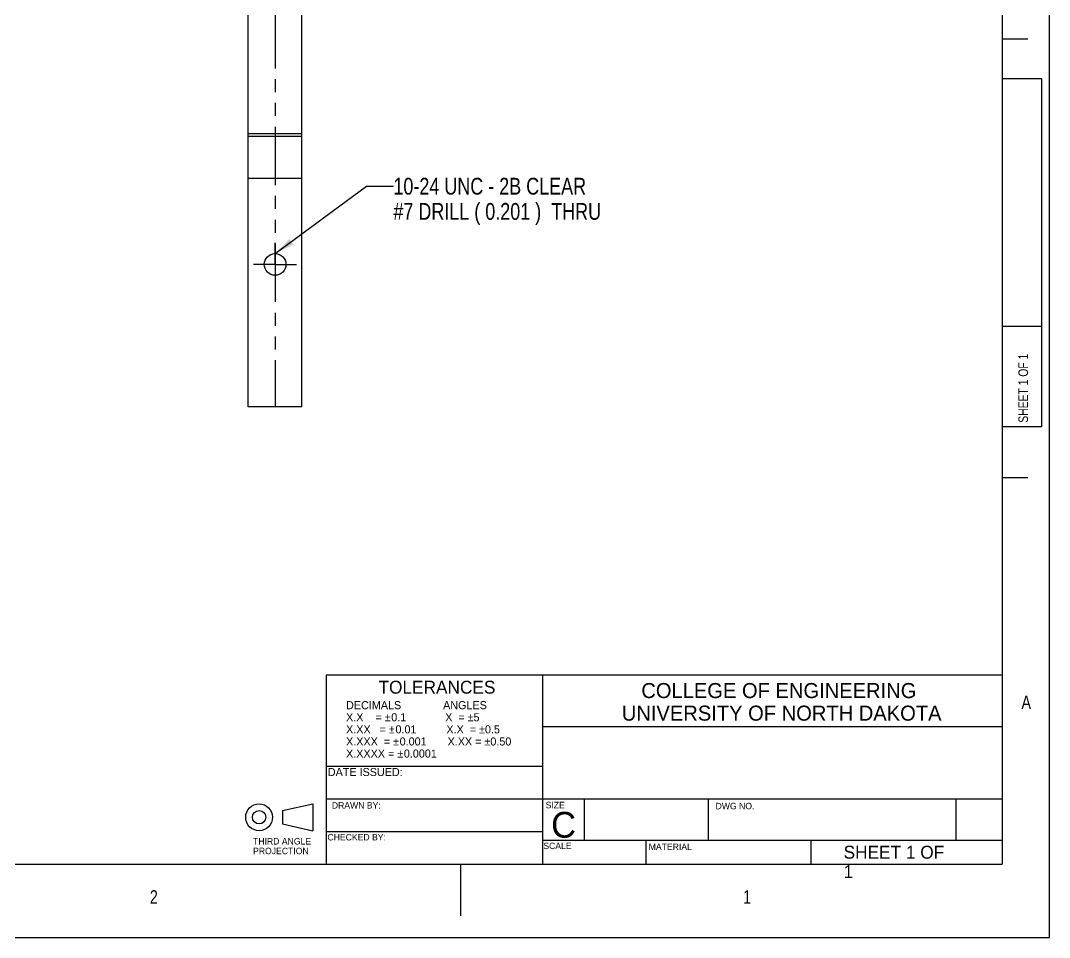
# Model space of a CAD drawing. Header units: inches. Extents: x 0 to 22, y 0 to 17.
# Drawn here: x 12.43 to 22, y 0 to 8.53 of the extents above; entities that cross this region are included whole.
import ezdxf

# ---------------------------------------------------------------- set-up
doc = ezdxf.new("R2010")
doc.units = ezdxf.units.IN
doc.header["$LTSCALE"] = 1.21
doc.header["$MEASUREMENT"] = 0
doc.linetypes.add('CENTER', pattern=[0.6, 0.375, -0.075, 0.075, -0.075])
doc.linetypes.add('PHANTOM', pattern=[0.8, 0.45, -0.05, 0.1, -0.05, 0.1, -0.05])
doc.layers.get('0').update_dxf_attribs({"linetype": 'CONTINUOUS'})
doc.layers.add('02___PRT_ALL_AXES', color=7, linetype='CONTINUOUS')
doc.layers.add('DEFAULT_3', color=7, linetype='PHANTOM')
doc.styles.get("Standard").update_dxf_attribs({"font": 'txt', "width": 0.8})
doc.styles.add('TEXTSTYLE_2', font='bluprntb.ttf')
doc.styles.add('TEXTSTYLE_3', font='bluprnt.ttf')
doc.dimstyles.get("Standard").update_dxf_attribs({"dimtxt": 0.15625, "dimasz": 0.1875, "dimexe": 0.125, "dimexo": 0.0625, "dimgap": 0.09, "dimtad": 0, "dimtih": 1, "dimtoh": 1, "dimdec": 3, "dimzin": 4, "dimdsep": 46, "dimtxsty": 'STANDARD', "dimblk": '_FILLED', "dimblk1": '_FILLED', "dimblk2": '_FILLED', "dimcen": 0.09, "dimadec": 3, "dimazin": 1, "dimtp": 0.001, "dimtm": 0.001, "dimtfac": 1, "dimtdec": 3, "dimtofl": 0, "dimtmove": 0, "dimatfit": 3, "dimldrblk": '_FILLED', "dimfxl": 1, "dimtolj": 1, "dimtzin": 4, "dimarcsym": 0})

# ---------------------------------------------------------------- blocks, each defined once
blk = doc.blocks.new('_FILLED')
at = {"color": 0, "linetype": 'BYBLOCK'}
blk.add_solid([(0, 0), (-1, 0.167), (-1, -0.167)], dxfattribs=at)

msp = doc.modelspace()

# ---------------------------------------------------------------- linework, layer by layer
at = {"color": 7, "linetype": 'CONTINUOUS'}
for p, q in [((22, 0), (22, 17)), ((21.56, 16.28), (21.56, 0.68)), ((14.5458, 4.936), (14.5458, 9.7158)), ((15.0458, 4.936), (15.0458, 9.7158)), ((21.56, 8.36), (21.8, 8.36)), ((21.56, 7.9908), (21.9272, 7.9908)), ((21.9272, 7.9908), (21.9272, 4.7517)), ((15.0458, 7.4778), (14.5458, 7.4778)), ((15.0458, 7.451), (14.5458, 7.451)), ((15.0458, 7.061), (14.5458, 7.061)), ((21.56, 5.6862), (21.9272, 5.6862)), ((15.0458, 4.936), (14.5458, 4.936)), ((21.9272, 4.7517), (21.56, 4.7517)), ((21.56, 4.28), (21.8, 4.28)), ((21.56, 2.4387), (15.272, 2.4387)), ((15.272, 2.4387), (15.272, 0.68)), ((17.288, 0.68), (17.288, 2.4387)), ((21.56, 1.9587), (17.288, 1.9587)), ((17.288, 1.5901), (15.272, 1.5901)), ((21.56, 1.2867), (15.272, 1.2867)), ((17.672, 1.2867), (17.672, 0.9027)), ((18.824, 1.2867), (18.824, 0.9027)), ((21.128, 1.2867), (21.128, 0.9027)), ((14.8658, 1.1806), (15.147, 1.2431)), ((14.8658, 1.1806), (14.8658, 1.0556)), ((15.147, 1.2431), (15.147, 0.9931)), ((14.8658, 1.0556), (15.147, 0.9931)), ((17.288, 0.9834), (15.272, 0.9834)), ((21.56, 0.9027), (17.288, 0.9027)), ((18.248, 0.68), (18.248, 0.9027)), ((19.784, 0.68), (19.784, 0.9027)), ((0.44, 0.68), (21.56, 0.68)), ((16.52, 0.68), (16.52, 0.2)), ((0, 0), (22, 0))]:
    msp.add_line(p, q, dxfattribs=at)
for radius in [0.125, 0.0625]:
    msp.add_circle((14.647, 1.1181), radius, dxfattribs=at)
at = {"layer": '02___PRT_ALL_AXES', "color": 7, "linetype": 'CENTER'}
for q in [(14.7958, 6.4615), (14.5953, 6.261), (14.9963, 6.261), (14.7958, 6.0605)]:
    msp.add_line((14.7958, 6.261), q, dxfattribs=at)
at = {"layer": '02___PRT_ALL_AXES', "color": 7, "linetype": 'CONTINUOUS'}
msp.add_circle((14.7958, 6.261), 0.1005, dxfattribs=at)
at = {"layer": 'DEFAULT_3', "color": 7, "linetype": 'PHANTOM'}
msp.add_line((14.7958, 9.7158), (14.7958, 4.936), dxfattribs=at)

# ---------------------------------------------------------------- texts
at = {"color": 2, "linetype": 'CONTINUOUS', "attachment_point": 1, "line_spacing_factor": 0.9}
for s, insert, char_height, width in [('10-24 UNC - 2B CLEAR   \\P#7 DRILL ( 0.201 )  THRU ', (15.8964, 7.0672), 0.15625, 3.125), ('A', (21.7397, 2.2494), 0.125, 0.1), ('2', (13.6304, 0.4394), 0.125, 0.1), ('1', (19.1504, 0.4394), 0.125, 0.1)]:
    msp.add_mtext(s, dxfattribs=dict(at, insert=insert, char_height=char_height, width=width))
at = {"color": 2, "linetype": 'CONTINUOUS', "insert": (21.7112, 4.7886), "char_height": 0.09, "width": 0.864, "attachment_point": 1, "rotation": 90, "line_spacing_factor": 0.9}
msp.add_mtext('SHEET 1 OF 1', dxfattribs=at)
at = {"color": 2, "linetype": 'CONTINUOUS', "line_spacing_factor": 0.9}
for s, insert, char_height, width, attachment_point, style in [('TOLERANCES', (15.7577, 2.3879), 0.12, 1.101313, 1, 'TEXTSTYLE_2'), (' COLLEGE OF ENGINEERING\\P  UNIVERSITY OF NORTH DAKOTA', (19.4566, 2.3667), 0.14, 3.327568, 2, 'TEXTSTYLE_2'), ('DECIMALS              ANGLES\\PX.X    = \\fgdt;{\\W1.0;{\\fgdt;`}}\\fBlueprint MT;{\\ftxt;\\W0.0001;\\H0.0001;\\~}{\\ftxt;\\W0.1666666667;\\H0.075; }0.1             X  = \\fgdt;{\\W1.0;{\\fgdt;`}}\\fBlueprint MT;5 \\PX.XX   = \\fgdt;{\\W1.0;{\\fgdt;`}}\\fBlueprint MT;{\\ftxt;\\W0.0001;\\H0.0001;\\~}{\\ftxt;\\W0.1666666667;\\H0.075; }0.01          X.X  = \\fgdt;{\\W1.0;{\\fgdt;`}}\\fBlueprint MT;0.5\\PX.XXX  = \\fgdt;{\\W1.0;{\\fgdt;`}}\\fBlueprint MT;{\\ftxt;\\W0.0001;\\H0.0001;\\~}{\\ftxt;\\W0.1666666667;\\H0.075; }0.001       X.XX = \\fgdt;{\\W1.0;{\\fgdt;`}}\\fBlueprint MT;0.50\\PX.XXXX = \\fgdt;{\\W1.0;{\\fgdt;`}}\\fBlueprint MT;{\\ftxt;\\W0.0001;\\H0.0001;\\~}{\\ftxt;\\W0.1666666667;\\H0.075; }0.0001', (15.456, 2.1983), 0.075, 1.704585, 1, 'TEXTSTYLE_3'), ('DATE ISSUED:', (15.2863, 1.5763), 0.075, 0.712934, 1, 'TEXTSTYLE_2'), ('DRAWN BY:', (15.5511, 1.2588), 0.06, 0.495058, 2, 'TEXTSTYLE_2'), ('SIZE', (17.402, 1.2616), 0.06, 0.162625, 2, 'TEXTSTYLE_3'), ('DWG NO.', (19.0746, 1.2522), 0.06, 0.407954, 2, 'TEXTSTYLE_3'), ('C', (17.364, 1.1676), 0.24, 0.23444, 1, 'TEXTSTYLE_3'), ('CHECKED BY:', (15.5549, 0.9622), 0.06, 0.533514, 2, 'TEXTSTYLE_3'), ('THIRD ANGLE\\PPROJECTION', (14.5909, 0.9243), 0.06, 0.557838, 1, 'TEXTSTYLE_3'), ('SCALE', (17.4229, 0.8818), 0.06, 0.24834, 2, 'TEXTSTYLE_3'), ('MATERIAL', (18.4725, 0.8734), 0.06, 0.401467, 2, 'TEXTSTYLE_3'), ('SHEET 1 OF 1', (20.085, 0.8527), 0.12, 0.997529, 1, 'TEXTSTYLE_3')]:
    msp.add_mtext(s, dxfattribs=dict(at, insert=insert, char_height=char_height, width=width, attachment_point=attachment_point, style=style))

# ---------------------------------------------------------------- leaders
at = {"color": 2, "linetype": 'CONTINUOUS'}
msp.add_leader([(14.7958, 6.3615), (15.6464, 6.9891), (15.8964, 6.9891)], dimstyle='STANDARD', override={"dimtad": 0}, dxfattribs=at)

doc.saveas('drawing.dxf')
